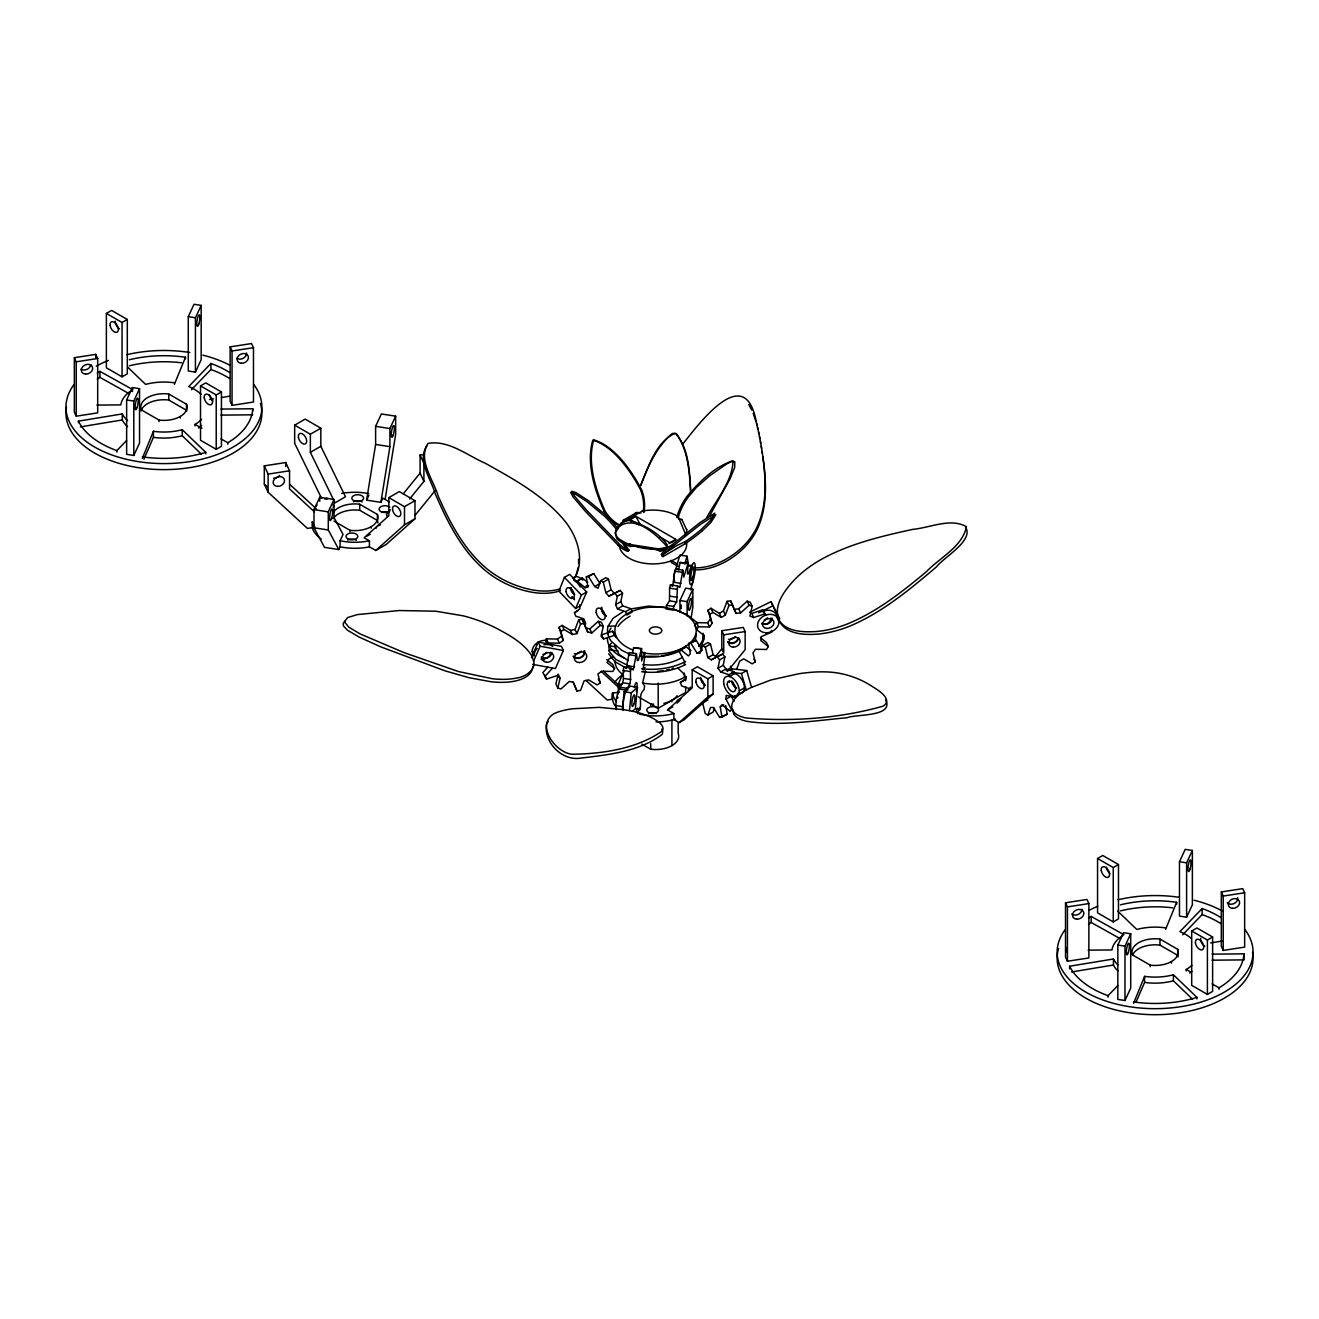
<?xml version="1.0" encoding="UTF-8"?>
<svg xmlns="http://www.w3.org/2000/svg" width="1319" height="1319" viewBox="0 0 1319 1319"><rect width="100%" height="100%" fill="white"/><g stroke="black" fill="none" stroke-linecap="round" stroke-linejoin="round"><path stroke-width="1.5" d="M690.562 493.158C689.705 473.274 688.304 450.686 676.598 434.017M690.909 493.273C689.54 473.422 689.408 448.839 675.641 433.489M684.347 665.238L684.528 661.511L679.038 651.207L685.583 646.326L690.991 650.712M707.874 699.96L702.648 702.978L705.269 713.546L707.874 715.063L710.496 707.512L713.464 707.495L719.646 717.404L721.922 717.206L720.256 706.885L722.087 704.742L730.182 711.32L731.484 709.474L725.994 699.152L726.192 695.426L734.04 696.943L739.267 693.398L737.964 694.157M632.461 653.317L633.598 647.695L641.562 648.536L641.628 660.967L644.595 652.658L641.018 652.114M678.609 569.94L680.109 562.455L688.089 563.279L687.479 573.946L688.502 573.864L691.469 565.554L687.891 565.01M626.162 668.552L629.295 652.526L636.434 653.647L637.39 660.638L638.478 660.028L641.562 648.536M629.724 669.096L633.301 669.656L636.434 653.647M670.415 584.861L677.554 585.966L676.663 601.959L673.712 606.443L673.234 610.087L666.079 608.982L666.557 605.339L669.524 600.854L669.59 588.159L670.415 584.861L672.674 586.328L674.718 571.143L675.674 569.066L682.83 570.171L683.786 577.178L688.089 563.279M677.554 585.966L679.829 587.433L682.83 570.171M622.354 709.556L599.271 707.347L572.38 708.798A78.843 19.175 5.7 0 0 558.432 711.881A77.969 18.961 5.7 0 0 553.419 714.008C535.745 725.73 555.711 752.968 572.281 754.254C602.816 753.858 637.324 748.664 662.418 730.874A77.936 18.944 5.7 0 0 662.682 726.901A78.876 19.175 5.7 0 0 659.846 722.927C649.261 714.502 635.412 711.32 622.354 709.556L624.134 691.7L630.35 686.144L637.506 687.248L635.362 708.666L632.312 711.403M629.493 710.661L631.273 692.805L637.506 687.248M532.794 666.491C532.332 675.328 522.736 679.466 515.234 681.033A78.876 36.091 23.8 0 1 504.353 682.302A77.936 35.662 23.8 0 1 490.981 681.742L469.02 677.702L445.047 670.86L380.911 646.92L358.9 636.978L347.425 630.169L343.402 625.882L343.22 623.491L344.902 621.447M619.683 687.215L619.435 689.112L626.591 690.216L626.838 688.32C632.955 682.879 629.13 674.883 631.043 668.205L623.887 667.101C621.991 673.778 625.816 681.775 619.683 687.215L626.838 688.32M691.947 600.359L692.426 596.716M685.138 543.774L663.094 556.552L661.858 555.151A35.564 3.446 -33.9 0 1 664.1 551.128L699.762 522.769L714.783 513.157L710.512 520.411L700.719 529.991A35.564 3.446 -33.9 0 1 685.501 541.515L685.138 543.824A35.316 3.413 -33.9 0 0 701.593 531.442M686.276 534.228L686.325 533.898A27.039 14.146 -63 0 0 686.688 529.941A33.733 19.472 0 0 0 686.688 529.232M389.385 502.209A43.296 24.995 0 0 0 382.823 498.203L380.894 502.341L366.6 500.132L375.618 444.454L375.618 426.334L381.372 413.952L395.651 416.161L395.651 434.281L385.132 499.258M380.894 502.341L389.913 446.663L389.913 428.543L395.651 416.161M691.189 617.523L692.838 607.367L692.838 589.263L685.699 588.142L679.944 600.524L679.944 612.61M615 635.214L615.33 633.681M658.577 656.252L644.727 656.285L643.128 669.392L645.04 667.282M619.897 525.687A33.733 19.472 0 0 1 621.018 523.313L642.155 511.112A33.733 19.472 0 0 1 678.296 516.702L685.748 534.805M585.009 626.509L585.669 623.145L583.839 618.891L575.743 616.121L574.441 612.758L579.915 608.768L579.733 604.844M625.569 611.67L626.871 615.05L632.114 612.016L630.795 608.653L625.569 611.67L617.473 608.916L615.643 604.646L617.308 596.254L622.535 593.237L620.276 590.417L608.85 596.204L605.883 592.759L603.278 582.19L600.656 580.673L598.035 588.225L594.721 586.526L588.538 576.617L586.279 576.832L587.928 587.136L585.158 587.631L577.046 581.052L576.37 582.009L582.289 578.019L587.68 582.421M630.795 608.653L622.7 605.883L620.87 601.629L622.535 593.237M728.879 674.734L729.555 676.499L734.782 673.481L734.106 671.717L728.879 674.734L720.768 671.981L717.998 668.271L719.646 659.863L724.889 656.846L722.614 654.026L711.205 659.813L707.874 657.686L705.269 647.118L702.648 645.601L700.043 653.152L697.075 653.169L690.876 643.26L688.617 643.458L690.282 653.779L688.452 655.939L680.357 649.344M734.106 671.717L725.994 668.947L723.224 665.254L724.889 656.846M578.167 567.467L576.222 574.903M557.805 687.99L560.08 678.279L558.168 674.157L555.893 683.869L557.805 687.99L560.905 689.013L569.363 681.379L573.402 682.484L576.98 690.991L580.558 690.431L584.119 680.818L588.653 679.895L597.111 684.924L600.211 682.945L597.936 673.943L601.728 671.239L612.807 671.453L614.588 668.552L612.676 664.43L606.674 659.648M561.251 636.368L557.459 639.056L546.396 638.858L545.456 640.358L547.369 644.48L548.308 642.98L559.371 643.177L563.164 640.49L558.992 627.366L562.092 625.371L564.004 629.493L572.446 634.521L576.98 633.598L575.068 629.476L578.645 619.864L582.207 619.32L585.784 627.828L589.84 628.916L598.282 621.282L601.382 622.304L603.294 626.443L601.035 636.137L603.525 638.957L614.588 635.346L616.369 637.671L612.676 631.207L601.612 634.835L603.525 638.957M702.664 636.78L703.934 639.534L704.198 635.659L696.696 629.674L698.476 626.789L709.556 626.987L712.029 623.392L707.858 610.268L710.957 608.273L719.399 613.302L723.455 610.944L727.033 601.332L730.594 600.788L734.172 609.296L738.706 608.801L747.148 601.167L750.247 602.189L752.16 606.311L749.901 616.022L753.693 617.539L764.756 613.912L765.696 615.132L762.844 609.79L751.781 613.417L753.693 617.539M666.787 546.412A35.316 9.282 12.2 0 1 660.291 551.144A28.358 7.452 12.2 0 0 653.647 549.017A33.733 19.472 0 0 1 635.511 546.214A28.391 7.469 12.2 0 0 630.185 546.495A35.316 9.282 12.2 0 1 616.896 538.696L615.066 532.975L620.589 524.731M636.335 709.094L639.913 709.638C641.809 702.945 638 694.965 644.117 689.524L644.595 685.88L642.584 683.061L645.436 671.091M620.705 524.335L621.018 523.313M684.759 563.922L687.018 556.206L679.879 555.101L673.646 576.354L674.57 581.597M640.506 485.408C648.42 467.19 655.906 441.799 674.982 433.308M640.853 485.524C647.629 466.877 656.499 447.125 671.717 433.951M629.757 653.927A48.078 27.765 0 0 1 621.364 650.02L611.274 641.281A48.078 27.765 0 0 1 608.092 626.162L613.17 618.215L623.293 611.571M546.478 724.312C543.807 741.954 561.086 760.255 579.222 758.326C607.251 754.88 639.204 751.879 662.056 734.452A77.936 18.944 5.7 0 0 662.336 730.462A78.876 19.175 5.7 0 0 661.693 729.143M690.48 589.923L693.349 580.706L690.678 579.783M714.42 708.27L713.117 712.046L707.874 715.063M628.256 660.621L619.238 654.669L615.676 647.761M615.676 626.014L608.092 626.162M576.98 633.598L580.558 623.986L578.645 619.864M710.957 608.273L712.87 612.395L721.312 617.424L725.368 615.066L728.945 605.454L727.033 601.332M736.793 668.865L739.662 661.182L743.718 658.824L752.16 663.853L755.259 661.858L752.984 652.856L755.474 649.261L766.553 649.476L768.334 646.574L766.421 642.452L760.42 637.671M636.434 711.023L637.638 708.188L639.913 709.638M142.337 458.352L153.416 431.297A43.296 24.995 0 0 0 182.22 429.697L205.748 452.335L205.748 453.851M174.405 384.307L185.468 357.235A88.917 51.342 0 0 0 129.328 359.741M143.919 459.226L153.416 437.331L153.416 431.297M560.46 590.648A38.779 29.1 23.4 0 1 558.943 591.176L575.612 608.504L580.838 605.47L586.675 592.017L569.676 574.359L564.433 577.376L558.943 591.176C543.181 595.891 526.232 592.132 511.327 586.164A78.876 59.19 23.4 0 1 497.609 579.239A77.936 58.498 23.4 0 1 484.502 569.841C461.205 549.743 447.289 521.516 435.221 493.768C431.099 479.16 416.689 459.968 427.059 445.657M575.612 608.504L581.432 595.034L586.675 592.017M1133.532 1003.429L1144.595 976.357A43.296 24.995 0 0 0 1173.399 974.774L1196.943 997.411L1196.943 998.928M1165.584 929.384L1176.663 902.311A88.917 51.342 0 0 0 1120.507 904.818M1135.89 1002.489L1144.595 982.408L1144.595 976.357M531.59 657.159L532.695 657.357C524.533 643.111 509.167 635 495.12 627.58A78.843 36.075 23.8 0 0 474.049 618.99A77.969 35.679 23.8 0 0 463.101 615.808L435.715 611.208L399.212 610.532L357.383 614.588L347.721 617.523L344.391 621.628L348.76 627.152L360.235 633.977L404.059 652.625L458.517 671.552L492.3 678.724A77.936 35.662 23.8 0 0 505.688 679.301A78.876 36.091 23.8 0 0 516.57 678.015C526.232 677.29 539.553 666.952 531.59 657.159L538.234 642.106L561.449 646.359L563.361 650.498L555.398 668.552L532.629 664.364M533.503 661.281L540.147 646.228L538.234 642.106M126.64 399.97L132.395 387.605L139.534 388.709L139.534 443.069L133.796 455.434L126.64 454.33L126.64 399.97L133.796 401.075L139.534 388.709M188.287 316.659L194.025 304.293L201.164 305.398L201.164 359.757L195.426 372.123L188.287 371.018L188.287 316.659L195.426 317.764L201.164 305.398M313.988 509.645L319.726 497.263L334.02 499.489L334.02 517.592L343.039 534.393L340.088 540.774L340.088 546.808L338.802 549.561L324.507 547.352L313.988 527.765L313.988 509.645L328.283 511.854L334.02 499.489M366.6 500.132L368.825 495.35M618.314 693.909L618.314 683.836L624.052 671.47M687.1 615.726L687.1 601.629L692.838 589.263M637.39 713.579L640.226 707.479M1117.836 945.047L1123.574 932.681L1130.713 933.786L1130.713 988.145L1124.975 1000.511L1117.836 999.406L1117.836 945.047L1124.975 946.152L1130.713 933.786M1179.466 861.736L1185.204 849.37L1192.36 850.475L1192.36 904.834L1186.605 917.2L1179.466 916.095L1179.466 861.736L1186.605 862.84L1192.36 850.475M700.438 648.552L703.423 640.638L703.142 633.252M710.117 619.27L707.627 622.865L696.564 622.65L694.783 625.552L696.696 629.674M573.716 579.107C579.997 570.27 580.607 558.646 578.332 548.341A78.843 59.174 23.4 0 0 571.209 530.353A77.969 58.514 23.4 0 0 565.257 521.533C544.055 495.631 513.981 479.325 485.227 463.216C467.206 455.451 448.559 439.771 428.032 443.415C417.332 459.507 433.638 480.231 438.304 496.373C449.878 522.423 463.53 548.704 485.458 567.599A77.936 58.498 23.4 0 0 498.582 576.997A78.876 59.19 23.4 0 0 512.3 583.921C527.204 589.89 544.153 593.649 559.916 588.933M709.507 516.042L730.215 478.467L734.683 467.404L734.782 461.699L731.93 461.485L727.132 463.645L709.787 475.714L696.284 487.568L687.743 497.725A35.316 18.466 -63 0 0 678.131 517.823M643.573 512.464L644.068 511.739A35.564 28.82 71.7 0 0 641.809 490.19C632.098 471.213 614.588 445.904 593.748 439.87C586.988 462.524 595.578 489.992 605.207 511.327A35.564 28.82 71.7 0 0 620.425 525.391M660.308 551.078L661.528 549.363A35.564 9.348 12.2 0 0 667.167 544.813C659.187 533.024 644.661 525.358 631.29 520.741C623.326 519.158 611.241 529.183 617.16 537.08A35.564 9.348 12.2 0 0 629.229 544.368L630.169 546.478M706.588 517.724C716.201 500.082 732.803 480.644 732.985 460.727C714.453 466.712 698.79 482.16 686.457 497.065A35.564 18.598 -63 0 0 676.927 516.834L677.29 517.675M684.281 648.173L685.583 646.326M547.204 722.845L548.193 721.427M682.533 444.371C700.669 421.552 746.587 359.922 756.826 424.932M628.372 550.814L628.982 550.072A31.145 5.952 50.7 0 1 625.981 545.967A23.396 4.468 50.7 0 1 622.848 541.417M628.916 550.171L628.949 550.122A35.564 6.793 50.7 0 1 619.452 544.219L586.328 509.909L574.375 495.862L571.935 491.245L576.024 492.63L588.455 500.709L606.048 515.35A35.564 6.793 50.7 0 1 618.133 528.688M390.292 509.81L386.401 514.591L387.357 516.652M403.235 493.867L420.085 473.142L420.085 455.022L423.976 454.412M409.665 498.928L423.91 481.386L423.91 463.266L420.085 455.022M414.924 515.515L435.204 490.553M688.106 690.299L690.711 687.1M715.327 656.813L721.79 648.849L721.79 630.729L743.24 627.415L745.153 631.537L745.153 649.657L727.396 671.486M547.814 667.084L542.818 672.624L546.528 679.087L557.591 675.46L560.08 678.279M544.731 676.746L552.232 668.436M611.373 643.21L608.883 645.98L609.131 649.772L618.067 650.91M116.88 452.12L116.88 450.62L126.591 440.513M229.638 372.469A88.917 51.342 0 0 0 210.925 363.467L188.732 386.566A43.296 24.995 0 0 1 201.18 394.332M191.502 389.715L210.925 369.518L210.925 363.467M1108.075 997.197L1108.075 995.68L1117.787 985.59M1220.817 917.546A88.917 51.342 0 0 0 1202.12 908.544L1179.911 931.643A43.296 24.995 0 0 1 1191.387 938.501M1182.681 934.792L1202.12 914.595L1202.12 908.544M585.784 627.828L587.697 631.949L591.753 633.054L600.211 625.404L603.294 626.443M734.172 609.296L736.084 613.417L740.618 612.923L749.077 605.289L752.16 606.311M375.75 550.485L404.504 524.814L414.974 518.779L414.974 500.659L399.278 491.591L388.825 497.642L388.825 515.762L364.159 537.756L369.419 540.79L369.419 546.841L375.75 550.485L386.203 544.45L414.974 518.779M667.529 709.886L692.195 687.891L692.195 669.772L697.421 666.738L713.117 675.806L713.117 693.926L684.347 719.597L679.12 722.614L673.877 719.597L673.877 713.546L667.529 709.886L672.756 706.869M677.109 702.978L680.01 700.389M679.12 722.614L707.874 696.943L713.117 693.926M701.659 531.392L710.809 522.588L715.838 514.69L700.702 524.171L665.007 552.562A35.316 3.413 -33.9 0 0 663.078 556.552M620.474 525.589C636.846 515.943 656.631 535.019 666.886 546.429M686.441 676.878L684.347 677.307L684.347 673.168M684.347 648.256L684.347 647.118C682.022 651.652 671.091 654.455 664.578 655.823A45.967 26.545 0 0 1 640.144 656.367M689.771 688.699L681.659 685.929L680.357 682.566L685.847 678.576L684.347 674.289L677.801 668.008M661.858 555.151L676.614 545.67L685.501 541.515M563.164 640.49L560.905 631.488L564.004 629.493M712.029 623.392L709.77 614.39L712.87 612.395M683.638 648.173L685.221 647.613M682.533 648.849L667.859 654.653M682.533 657.307C670.629 664.149 656.318 666.128 642.815 664.529M106.377 313.427L111.604 310.41L127.3 319.462L127.3 373.821L122.057 376.838L106.377 367.787L106.377 313.427L122.057 322.479L127.3 319.462M200.521 385.906L205.748 382.889L221.444 391.941L221.444 446.3L216.217 449.317L200.521 440.266L200.521 385.906L216.217 394.958L221.444 391.941M294.665 425.163L305.134 419.112L320.83 428.18L320.83 446.3L345.479 496.768L335.026 502.819L310.361 452.335L310.361 434.215L294.665 425.163L294.665 443.283L321.638 498.483M310.361 434.215L320.83 428.18M310.361 452.335L320.83 446.3M388.825 497.642L404.504 506.694L414.974 500.659M366.781 536.239L370.26 534.228M621.463 524.253A28.408 23.033 71.7 0 1 623.409 520.148L636.681 512.497A28.358 22.984 71.7 0 1 640.902 513.025M631.043 521.73A33.783 19.505 60 0 1 630.152 519.785L636.038 516.388L675.773 539.323A33.783 19.505 60 0 1 670.596 542.769M577.046 581.052L582.289 578.019M586.279 576.832L593.764 573.6L599.964 583.509L594.721 586.526M588.538 576.617L593.764 573.6M585.158 587.631L588.637 585.62M600.656 580.673L605.883 577.656L608.504 579.173L611.126 589.741L614.077 593.171M668.997 543.642A33.783 19.505 60 0 0 669.887 542.719L675.773 539.323M603.278 582.19L608.504 579.173M605.883 592.759L611.126 589.741M574.441 612.758L577.92 610.746M608.85 596.204L620.276 590.417M615.643 604.646L620.87 601.629M617.473 608.916L622.7 605.883M688.617 643.458L696.119 640.243L702.302 650.152L697.075 653.169M690.876 643.26L696.119 640.243M702.648 645.601L707.874 642.584L710.496 644.101L713.117 654.669L716.431 656.796M705.269 647.118L710.496 644.101M707.874 657.686L713.117 654.669M711.205 659.813L722.614 654.026M680.357 682.566L685.583 679.532M717.998 668.271L723.224 665.254M692.195 669.772L707.874 678.823L713.117 675.806M638.297 696.778L658.197 708.27L685.649 692.409L685.649 686.589M720.768 671.981L725.994 668.947M726.225 670.58L729.72 668.568L746.719 670.53L751.566 687.347L745.532 690.282C738.788 694.223 728.319 701.79 732.836 710.776A78.843 25.358 -16.1 0 0 739.943 716.135A77.969 25.077 -16.1 0 0 745.894 717.965C791.433 721.823 839.131 718.624 883.136 706.16C893.326 699.532 878.586 690.398 872.865 686.869C858.916 677.587 842.445 672.261 825.694 671.899A77.936 25.061 -16.1 0 0 812.57 672.195A78.876 25.374 -16.1 0 0 798.852 673.745L771.153 679.912L751.566 687.347M732.045 672.459L741.476 673.547L746.719 670.53M739.267 690.909L744.493 687.891M725.994 699.152L731.237 696.135L733.974 701.296M735.342 695.674L734.04 696.943M720.256 706.885L723.752 704.874M719.646 717.404L727.148 714.189L725.763 705.583M721.922 717.206L727.148 714.189M1097.556 858.504L1102.783 855.487L1118.479 864.539L1118.479 918.898L1113.252 921.915L1097.556 912.863L1097.556 858.504L1113.252 867.556L1118.479 864.539M1191.7 930.983L1196.943 927.966L1212.623 937.018L1212.623 991.377L1207.396 994.394L1191.7 985.342L1191.7 930.983L1207.396 940.035L1212.623 937.018M324.87 499.209L326.931 498.153L326.931 499.274M685.616 661.511C672.179 668.42 656.532 670.431 641.628 668.733M685.616 664.529C672.179 671.437 656.532 673.465 641.628 671.75M749.588 612.23L771.005 601.678L779.562 618.792L778.457 619.336C784.574 634.241 803.584 635.115 817.351 634.142A78.843 48.457 -27 0 0 838.422 630.103A77.969 47.913 -27 0 0 849.387 626.294C882.098 612.643 909.632 589.593 936.441 566.906C943.283 557.64 974.296 540.444 965.541 527.221M758.639 612.84L772.934 605.8L771.005 601.678M777.649 614.67C775.457 602.47 785.959 588.769 794.582 579.651A78.876 48.473 -27 0 1 805.464 569.89A77.936 47.896 -27 0 1 818.852 560.773C847.721 544.137 880.548 536.404 912.797 529.364C929.862 527.864 950.653 517.543 966.415 526.71C962.524 546.742 939.557 557.772 926.235 571.852C902.163 591.819 877.184 611.637 848.051 623.689A77.969 47.913 -27 0 1 837.103 627.514A78.843 48.457 -27 0 1 816.032 631.554C803.04 632.279 785.86 632.032 778.457 619.336M612.708 657.274L609.131 658.824L607.086 662.567L614.588 668.552M673.415 668.106L672.063 668.568M629.855 609.098L648.519 606.097L667.266 607.564M669.277 669.392L666.425 670.085M666.919 654.883L661.544 655.873M672.492 433.39L675.987 433.588M562.092 625.371L570.533 630.4L575.068 629.476M663.506 670.662L657.571 671.437M78.415 422.674L78.415 421.157L122.288 413.919A43.296 24.995 0 0 0 127.613 420.662M209.523 399.509L213.513 398.849M221.477 397.53L229.457 396.211M80.41 426.878L122.288 419.953A43.296 24.995 0 0 0 127.613 426.697M1069.61 968.871L1069.61 966.233L1113.467 958.995A43.296 24.995 0 0 0 1117.82 964.832M1210.677 942.937L1222.631 940.958M1071.589 971.955L1113.467 965.03A43.296 24.995 0 0 0 1117.82 970.866M74.342 357.696L95.776 354.382L97.688 358.504L97.688 412.863L76.255 416.177L74.342 412.056L74.342 357.696L76.255 361.818L76.255 416.177M76.255 361.818L97.688 358.504M230.133 346.864L251.566 343.55L253.479 347.672L253.479 402.031L232.045 405.345L230.133 401.223L230.133 346.864L232.045 350.986L232.045 405.345M232.045 350.986L253.479 347.672M314.746 526.71A43.296 24.995 0 0 1 313.197 524.138L312.207 521.648L312.207 527.682L307.426 528.424L268.12 492.234L264.295 483.974L264.295 465.854L285.728 462.54L289.553 470.801L289.553 488.904L314.45 511.838M264.295 465.854L268.12 474.115L289.553 470.801M580.558 623.986L584.119 623.442L587.697 631.949M728.945 605.454L732.507 604.91L736.084 613.417M721.79 630.729L723.719 634.851L745.153 631.537M586.065 680.505L607.218 700.01L612.461 699.185L612.461 693.151L619.518 692.063M1065.521 902.773L1086.955 899.459L1088.867 903.581L1088.867 957.94L1067.434 961.254L1065.521 957.132L1065.521 902.773L1067.434 906.895L1067.434 961.254M1067.434 906.895L1088.867 903.581M1221.312 891.941L1242.745 888.627L1244.658 892.749L1244.658 947.108L1223.224 950.422L1221.312 946.3L1221.312 891.941L1223.224 896.063L1223.224 950.422M1223.224 896.063L1244.658 892.749M629.229 544.368L661.528 549.363M676.944 516.834L678.296 516.702M96.914 405.098L120.787 404.867A43.296 24.995 0 0 1 132.79 389.666L99.98 371.364A88.917 51.342 0 0 0 97.26 373.063M220.949 409.071L252.77 408.775L252.77 411.033M220.949 415.122L252.77 414.809M1088.093 950.175L1111.966 949.944A43.296 24.995 0 0 1 1122.733 935.517M1212.145 954.148L1243.965 953.851L1243.965 959.507M1212.145 960.199L1243.965 959.886M693.036 567.862C709.853 568.456 726.093 561.004 738.772 550.336A78.843 65.356 -9.9 0 0 752.737 534.624A77.969 64.631 -9.9 0 0 757.733 525.49C767.147 503.907 765.894 479.605 762.844 456.803M694.932 569.89C711.238 570.072 726.835 562.685 739.135 552.364A78.843 65.356 -9.9 0 0 753.083 536.652A77.969 64.631 -9.9 0 0 758.095 527.518C768.433 503.594 766.009 476.637 762.085 451.543M645.683 671.47L642.815 671.173M643.771 656.186L644.727 656.285M608.999 645.865L616.154 646.788M541.136 659.401L544.698 659.846M375.618 426.334L389.913 428.543M375.618 444.454L389.913 446.663M635.511 546.214L653.63 549.017M680.109 562.455L687.265 563.559M687.694 565.752L691.717 566.379L691.469 565.554M693.036 567.186L695.261 567.516M674.718 571.143L681.874 572.248M689.788 580.162L693.349 580.706M673.762 582.256L680.917 583.361M313.988 527.765L328.283 529.974L338.802 549.561M669.59 588.159L676.729 589.263M670.2 596.204L677.339 597.326M679.944 600.524L687.1 601.629M669.524 600.854L676.663 601.959M666.557 605.339L673.712 606.443M633.598 647.695L640.737 648.8M628.322 654.603L635.478 655.708M627.366 665.716L634.521 666.82M623.063 670.398L630.202 671.503M623.673 678.444L630.812 679.549M622.65 682.731L629.806 683.836M618.314 683.836L621.892 684.396M624.134 691.7L631.273 692.805M615.891 705.566L623.03 706.671M540.147 646.228L563.361 650.498M368.776 493.603L365.314 493.009A43.296 24.995 0 0 0 341.72 493.438M340.088 540.774L344.325 541.515A43.296 24.995 0 0 0 369.419 540.79M340.088 546.808L344.325 547.55A43.296 24.995 0 0 0 369.419 546.841M672.888 608.883L686.985 614.588L697.702 623.079M642.155 511.112L644.068 511.739M628.866 665.947L615.924 659.484L608.669 650.778M625.997 667.958L614.951 661.742L608.669 653.795M677.801 564.252L670.827 560.377M678.164 566.296L671.19 562.422M1088.455 918.139A88.917 51.342 0 0 1 1091.176 916.425L1123.969 934.742M1191.848 965.327A43.296 24.995 0 0 1 1186.21 969.498L1191.387 972.383M1212.112 983.941L1219.02 987.799L1219.02 989.316M1091.176 916.425L1091.176 922.476L1120.523 938.864M201.609 419.327A43.296 24.995 0 0 1 195.031 424.421L201.939 428.263M220.933 438.864L227.824 442.722L227.824 444.239M99.98 371.364L99.98 377.399L129.328 393.787M630.152 519.785L638.792 524.764M659.516 536.734L669.887 542.719M1177.686 949.317A23.115 13.338 0 0 1 1150.234 965.162L1132.493 954.923A23.115 13.338 0 0 1 1159.962 939.062L1177.686 949.317L1177.686 955.352A23.115 13.338 0 0 1 1178.114 956.951M1132.543 955.203A23.115 13.338 0 0 1 1159.962 945.113L1177.686 955.352M186.507 404.241A23.115 13.338 0 0 1 159.038 420.085L141.314 409.846A23.115 13.338 0 0 1 168.766 394.002L186.507 404.241L186.507 410.275A23.115 13.338 0 0 1 186.754 411.066M333.262 512.448A23.115 13.338 0 0 1 359.691 504.221L377.415 514.459L377.415 520.494A23.115 13.338 0 0 1 377.926 522.918M141.084 410.967A23.115 13.338 0 0 1 168.766 400.036L186.507 410.275M333.113 518.73A23.115 13.338 0 0 1 359.691 510.255L377.415 520.494M334.004 521.087L349.964 530.304A23.115 13.338 0 0 0 377.415 514.459M641.842 744.13L650.712 749.241A23.115 13.338 0 0 0 678.18 733.397L678.18 723.092M631.043 668.205L633.301 669.656M768.334 646.574L760.832 640.589L761.096 636.731L771.813 632.048L771.335 630.498M618.182 545.324L585.042 510.981L573.089 496.917L570.649 492.3L574.738 493.685L587.153 501.764L604.761 516.405A35.316 6.743 50.7 0 1 616.896 529.793M603.558 671.206L619.666 686.045M601.068 671.289L618.644 687.463M290.131 484.716L316.478 508.986M264.295 483.974L267.312 486.76M1117.655 911.066L1136.78 929.466A43.296 24.995 0 0 1 1165.584 927.867M1173.399 974.774L1173.399 980.808L1192.524 999.208M574.507 599.799L571.885 596.765A11.096 6.414 60 0 0 574.342 598.711M127.943 367.407L145.601 384.39A43.296 24.995 0 0 1 174.405 382.79M182.22 429.697L182.22 435.732L201.345 454.132M564.433 577.376L581.432 595.034M717.388 657.06L719.646 659.863M615.033 593.435L617.308 596.254M885.61 699.515C894.579 717.272 855.833 713.925 847.111 717.717C813.889 720.784 780.139 726.357 746.867 721.328A77.969 25.077 -16.1 0 1 740.915 719.514A78.843 25.358 -16.1 0 1 733.793 714.14L732.606 709.028M748.78 404.554L751.83 410.143M604.267 511.64C594.638 490.305 586.048 462.837 592.808 440.183C613.681 446.218 631.092 471.526 640.919 490.487M772.934 605.8L779.562 618.792M777.155 618.017L777.039 617.754A11.096 8.755 -24.9 0 0 762.118 611.736M777.518 618.792L778.952 621.876M762.844 609.79L764.756 613.912M747.148 601.167L749.077 605.289M738.706 608.801L740.618 612.923M730.594 600.788L732.507 604.91M753.973 659.121L755.259 661.858M678.642 518.944A28.375 14.839 -63 0 1 681.841 519.455L686.688 529.941M723.455 610.944L725.368 615.066M719.399 613.302L721.312 617.424M707.858 610.268L709.77 614.39M721.79 648.849L723.719 652.971L723.719 634.851M707.627 622.865L709.556 626.987M696.564 622.65L698.476 626.789M612.676 631.207L614.588 635.346M598.282 621.282L600.211 625.404M589.84 628.916L591.753 633.054M582.207 619.32L584.119 623.442M598.282 678.823L600.211 682.945M570.533 630.4L572.446 634.521M558.992 627.366L560.905 631.488M557.459 639.056L559.371 643.177M576.98 690.991L572.924 681.758M546.396 638.858L548.308 642.98M544.615 674.965L546.528 679.087M532.2 651.207L534.113 655.345M420.085 473.142L423.91 481.386M730.363 666.243L731.798 669.64M753.198 413.408L755.688 420.843M312.207 527.682L313.197 530.172A43.296 24.995 0 0 0 321.259 539.092M644.595 652.658L645.073 654.24M741.476 673.547L746.34 690.365M615.33 648.321L614.901 645.749M756.463 422.904L757.897 429.269M757.535 427.224L758.903 433.803M758.54 431.775L759.843 438.535M759.497 436.49L760.75 443.415M687.018 556.206L688.205 562.999M760.404 441.37L761.624 448.444M761.261 446.399L762.431 453.588M578.546 559.289L578.546 563.46M1207.396 940.035L1207.396 994.394M1186.605 862.84L1186.605 917.2M1186.21 969.498L1186.21 970.998M1176.663 902.311L1176.663 904.207M1171.437 961.551L1171.437 963.068M1159.962 939.062L1159.962 945.113M1150.234 965.162L1150.234 966.679M1124.975 946.152L1124.975 1000.511M1113.467 958.995L1113.467 965.03M1113.252 867.556L1113.252 921.915M1066.23 951.906L1066.23 950.389A88.917 51.342 0 0 1 1066.444 948.081M707.874 678.823L707.874 696.943M685.649 676.878L685.649 680.769M671.915 700.34L671.915 701.856M671.915 720.158L671.915 745.631M658.197 683.028L658.197 708.27M650.712 705.467L650.712 703.95A23.115 13.338 0 0 0 653.68 704.198M650.712 743.586L650.712 749.241M404.504 506.694L404.504 524.814M371.167 526.693L371.167 528.21M359.691 504.221L359.691 510.255M349.964 530.304L349.964 531.821M328.283 511.854L328.283 529.974M319.726 497.263L319.726 501.302M285.728 462.54L285.728 466.563M268.12 474.115L268.12 492.234M216.217 394.958L216.217 449.317M195.426 317.764L195.426 372.123M195.031 424.421L195.031 425.922M185.468 357.235L185.468 358.752M180.258 416.474L180.258 417.991M168.766 394.002L168.766 400.036M159.038 420.085L159.038 421.602M133.796 401.075L133.796 455.434M132.395 387.605L132.395 391.628M122.288 413.919L122.288 419.953M122.057 322.479L122.057 376.838M95.776 354.382L95.776 358.405M279.595 475.434A5.919 4.666 -24.9 0 1 273.676 478.17M376.179 528.177A5.919 3.413 0 0 1 380.466 524.995M381.554 512.399A5.919 3.413 0 0 1 388.61 512.481M389.682 511.228A5.919 3.413 0 0 1 380.927 511.624A5.919 3.413 0 0 1 381.092 506.562A5.919 3.413 0 0 1 389.814 507.156M353.476 501.781A5.919 3.413 0 0 1 362.263 501.962M333.048 504.979A5.919 3.413 0 0 1 333.146 507.353M347.672 540.065A5.919 3.413 0 0 1 356.46 540.246M314.367 508.376A43.296 24.995 0 0 1 317.088 505.012M675.592 719.102A43.296 24.995 0 0 1 656.005 721.938M616.55 707.759A43.296 24.995 0 0 1 612.923 692.689M581.316 651.124A5.919 4.666 -24.9 0 1 574.326 653.713M584.07 650.712A5.919 4.666 -24.9 0 1 580.97 657.142A5.919 4.666 -24.9 0 1 573.683 656.252M606.064 615.808A5.919 3.413 60 0 1 601.81 607.399M738.178 637.885A5.919 4.666 -24.9 0 1 733.941 642.584A5.919 4.666 -24.9 0 1 727.923 641.71M705.088 685.056A5.919 3.413 60 0 1 701.131 678.609M677.142 695.707A23.115 13.338 0 0 1 663.902 703.357M673.877 713.546A43.296 24.995 0 0 1 639.27 714.057M616.55 701.724A43.296 24.995 0 0 1 612.461 693.151M614.786 682.533A43.296 24.995 0 0 1 623.227 674.306M677.01 702.516A5.919 3.413 0 0 1 681.214 698.641M648.42 713.711A5.919 3.413 0 0 1 656.334 713.398M90.747 364.654A5.919 4.666 -24.9 0 1 87.005 369.336A5.919 4.666 -24.9 0 1 81.02 369.139M119.452 328.827A5.919 3.413 60 0 1 115.281 321.16M246.538 352.948A5.919 4.666 -24.9 0 1 243.273 358.257A5.919 4.666 -24.9 0 1 236.81 358.306M212.837 400.778A5.919 3.413 60 0 1 209.49 394.975M253.809 384.571A97.952 56.552 0 0 1 163.902 463.596A97.952 56.552 0 0 1 74.012 384.571M96.221 366.154A97.952 56.552 0 0 1 108.405 360.433M126.805 354.696A97.952 56.552 0 0 1 189.804 352.503M202.813 355.141A97.952 56.552 0 0 1 229.984 365.297M260.42 403.4A97.952 56.552 0 0 1 167.266 469.597A97.952 56.552 0 0 1 66.478 407.241M252.77 408.775A88.917 51.342 0 0 1 227.824 442.722M205.748 452.335A88.917 51.342 0 0 1 142.337 456.852M116.88 450.62A88.917 51.342 0 0 1 78.415 421.157M201.609 425.361A43.296 24.995 0 0 1 198.575 428.048M182.22 435.732A43.296 24.995 0 0 1 153.416 437.331M97.26 379.097A88.917 51.342 0 0 1 99.98 377.399M129.328 365.792A88.917 51.342 0 0 1 181.56 362.774M210.925 369.518A88.917 51.342 0 0 1 229.638 378.504M1081.959 909.286A5.919 4.666 -24.9 0 1 1078.151 914.43A5.919 4.666 -24.9 0 1 1071.803 913.902M1109.873 873.376A5.919 3.413 60 0 1 1106.46 867.094M1237.651 897.596A5.919 4.666 -24.9 0 1 1234.155 903.499A5.919 4.666 -24.9 0 1 1227.247 902.724M1204.775 946.382A5.919 3.413 60 0 1 1200.669 938.287M1244.988 929.648A97.952 56.552 0 0 1 1155.098 1008.672A97.952 56.552 0 0 1 1065.191 929.648M1089.016 910.374A97.952 56.552 0 0 1 1097.721 906.268M1118.001 899.772A97.952 56.552 0 0 1 1179.054 897.283M1193.992 900.217A97.952 56.552 0 0 1 1222.779 911.231M1252.522 952.318A97.952 56.552 0 0 1 1151.734 1014.674A97.952 56.552 0 0 1 1058.58 948.476M1243.965 953.851A88.917 51.342 0 0 1 1219.02 987.799M1196.943 997.411A88.917 51.342 0 0 1 1133.532 1001.929M1108.075 995.68A88.917 51.342 0 0 1 1069.61 966.233M1191.848 971.361A43.296 24.995 0 0 1 1189.754 973.125M1173.399 980.808A43.296 24.995 0 0 1 1144.595 982.408M1088.455 924.174A88.917 51.342 0 0 1 1091.176 922.476M1120.507 910.868A88.917 51.342 0 0 1 1172.756 907.835M1202.12 914.595A88.917 51.342 0 0 1 1220.817 923.58M703.769 634.785A48.259 26.693 -3.7 0 1 698.608 646.409M624.53 658.132A48.259 26.693 -3.7 0 1 607.399 638.759M608.125 633.796A48.259 26.693 -3.7 0 1 611.093 628.042M685.616 676.548A40.691 23.495 0 0 1 643.243 683.094M622.057 674.009A40.691 23.495 0 0 1 614.901 660.704M632.526 649.855A40.691 23.495 0 0 1 634.554 610.4A40.691 23.495 0 0 1 695.987 627.762A40.691 23.495 0 0 1 643.243 652.889M696.366 633.862A40.889 25.292 -3.6 0 1 694.421 641.248M617.968 626.541A40.889 25.292 -3.6 0 1 630.169 616.154M686.045 533.371A33.733 19.472 0 0 1 684.742 536.075M673.201 545.126A33.733 19.472 0 0 1 659.566 548.655M630.696 544.186A33.733 19.472 0 0 1 630.037 543.84M623.425 520.148A33.733 19.472 0 0 1 623.887 519.686M635.379 512.926A33.733 19.472 0 0 1 636.681 512.497M681.824 519.488A33.733 19.472 0 0 1 682.385 520.032M640.836 490.52A35.316 28.622 71.7 0 1 643.26 511.228M619.782 525.852A35.316 28.622 71.7 0 1 604.333 511.607M618.149 545.258A35.316 6.743 50.7 0 0 628.108 551.144A30.271 5.787 50.7 0 1 625.981 548.226A23.396 4.468 50.7 0 1 621.496 541.334M640.045 524.006A33.783 19.505 60 0 1 636.038 516.388M686.226 541.219A33.733 19.472 0 0 1 656.846 563.79A33.733 19.472 0 0 1 619.303 545.703M551.804 652.443A5.919 4.666 -24.9 0 1 547.797 657.653A5.919 4.666 -24.9 0 1 541.4 656.796M574.606 594.358A5.919 3.413 60 0 1 571.242 587.664M677.076 569.231A5.919 1.253 -81.2 0 1 677.339 568.357M779.776 621.941A38.779 23.841 -27 0 1 779.348 620.886M767.477 617.787A5.919 4.666 -24.9 0 1 764.278 619.864M770.758 618.05A5.919 4.666 -24.9 0 1 767.955 623.145A5.919 4.666 -24.9 0 1 761.788 623.887M736.546 687.858A5.919 3.413 60 0 1 731.633 681.214M623.409 710.347A11.096 2.341 -81.2 0 1 624.217 696.795A11.096 2.341 -81.2 0 1 628.025 689.821M616.385 709.589A11.096 2.341 -81.2 0 1 616.797 697.026A11.096 2.341 -81.2 0 1 620.524 688.436M634.324 687.562A6.48 1.368 -81.2 0 1 636.797 682.83A6.48 1.368 -81.2 0 1 636.352 691.502M617.671 698.295A5.919 1.253 -81.2 0 1 617.919 697.141M534.146 655.955A11.096 8.755 -24.9 0 1 537.245 648.453M543.873 644.81A11.096 8.755 -24.9 0 1 552.76 646.359M533.601 655.494A11.096 8.755 -24.9 0 1 534.92 644.76A11.096 8.755 -24.9 0 1 547.121 640.572M584.696 650.861A6.48 5.111 -24.9 0 1 580.772 657.719A6.48 5.111 -24.9 0 1 573.023 656.268M550.518 652.361A5.919 4.666 -24.9 0 1 547.517 657.521A5.919 4.666 -24.9 0 1 541.219 657.983M546.956 652.344A5.919 4.666 -24.9 0 1 542.917 654.389M573.798 580.311A11.096 6.414 60 0 1 580.311 587.004M572.759 578.53A11.096 6.414 60 0 1 582.817 580.179M586.361 585.702A11.096 6.414 60 0 1 586.971 587.4M606.081 616.27A6.48 3.743 60 0 1 601.365 607.432M574.507 594.572A5.919 3.413 60 0 1 570.336 587.763M685.122 563.823A11.096 2.341 -81.2 0 1 687.661 562.471M681.247 608.587A6.48 1.368 -81.2 0 1 681.247 604.976M735.557 636.467A6.48 5.111 -24.9 0 1 728.467 639.303M738.706 637.918A6.48 5.111 -24.9 0 1 733.991 643.029A6.48 5.111 -24.9 0 1 727.428 641.974M772.011 618.1A5.919 4.666 -24.9 0 1 768.482 623.557A5.919 4.666 -24.9 0 1 761.887 623.145M733.562 673.251A11.096 6.414 60 0 1 744.13 684.94A11.096 6.414 60 0 1 738.277 693.151M729.358 682.484A11.096 6.414 60 0 1 729.11 681.494M705.088 685.501A6.48 3.743 60 0 1 700.702 677.471M736.645 688.188A5.919 3.413 60 0 1 732.49 681.379M331.761 517.856A5.919 1.253 -81.2 0 0 332.058 508.887A5.919 1.253 -81.2 0 0 329.618 517.444A5.919 1.253 -81.2 0 0 331.761 517.856M277.699 486.414A5.919 4.666 -24.9 0 0 284.261 479.143A5.919 4.666 -24.9 0 0 274.566 478.962A5.919 4.666 -24.9 0 0 277.699 486.414M298.424 437.347A5.919 3.413 60 0 0 305.299 443.959A5.919 3.413 60 0 0 303.848 434.924A5.919 3.413 60 0 0 298.424 437.347M393.276 434.957A5.919 1.253 -81.2 0 0 393.804 425.608A5.919 1.253 -81.2 0 0 391.281 433.687A5.919 1.253 -81.2 0 0 393.276 434.957M392.584 509.909A5.919 3.413 60 0 0 399.492 516.421A5.919 3.413 60 0 0 397.926 507.337A5.919 3.413 60 0 0 392.584 509.909M354.333 500.923A5.919 3.413 0 0 0 363.615 498.417A5.919 3.413 0 0 0 355.223 495.021A5.919 3.413 0 0 0 354.333 500.923M348.529 539.207A5.919 3.413 0 0 0 357.812 536.701A5.919 3.413 0 0 0 349.42 533.305A5.919 3.413 0 0 0 348.529 539.207M690.447 608.043A5.919 1.253 -81.2 0 0 690.991 598.694A5.919 1.253 -81.2 0 0 688.469 606.773A5.919 1.253 -81.2 0 0 690.447 608.043M733.348 647.167A5.919 4.666 -24.9 0 0 739.827 639.83A5.919 4.666 -24.9 0 0 730.099 639.764A5.919 4.666 -24.9 0 0 733.348 647.167M695.954 682.038A5.919 3.413 60 0 0 702.862 688.551A5.919 3.413 60 0 0 701.296 679.466A5.919 3.413 60 0 0 695.954 682.038M649.278 712.854A5.919 3.413 0 0 0 658.577 710.347A5.919 3.413 0 0 0 650.168 706.951A5.919 3.413 0 0 0 649.278 712.854M137.209 407.291A5.919 1.253 -81.2 0 0 137.621 398.124A5.919 1.253 -81.2 0 0 135.148 406.45A5.919 1.253 -81.2 0 0 137.209 407.291M85.587 374.134A5.919 4.666 -24.9 0 0 92.462 367.045A5.919 4.666 -24.9 0 0 82.866 366.501A5.919 4.666 -24.9 0 0 85.587 374.134M110.087 325.397A5.919 3.413 60 0 0 116.863 332.289A5.919 3.413 60 0 0 115.709 323.369A5.919 3.413 60 0 0 110.087 325.397M198.839 323.979A5.919 1.253 -81.2 0 0 199.268 314.812A5.919 1.253 -81.2 0 0 196.795 323.139A5.919 1.253 -81.2 0 0 198.839 323.979M241.377 363.286A5.919 4.666 -24.9 0 0 248.252 356.212A5.919 4.666 -24.9 0 0 238.657 355.668A5.919 4.666 -24.9 0 0 241.377 363.286M204.231 397.86A5.919 3.413 60 0 0 211.007 404.768A5.919 3.413 60 0 0 209.869 395.848A5.919 3.413 60 0 0 204.231 397.86M1128.388 952.367A5.919 1.253 -81.2 0 0 1128.817 943.2A5.919 1.253 -81.2 0 0 1126.327 951.527A5.919 1.253 -81.2 0 0 1128.388 952.367M1076.766 919.195A5.919 4.666 -24.9 0 0 1083.657 912.121A5.919 4.666 -24.9 0 0 1074.045 911.577A5.919 4.666 -24.9 0 0 1076.766 919.195M1101.266 870.474A5.919 3.413 60 0 0 1108.042 877.366A5.919 3.413 60 0 0 1106.905 868.446A5.919 3.413 60 0 0 1101.266 870.474M1190.035 869.056A5.919 1.253 -81.2 0 0 1190.447 859.889A5.919 1.253 -81.2 0 0 1187.974 868.215A5.919 1.253 -81.2 0 0 1190.035 869.056M1232.556 908.362A5.919 4.666 -24.9 0 0 1239.431 901.289A5.919 4.666 -24.9 0 0 1229.836 900.745A5.919 4.666 -24.9 0 0 1232.556 908.362M1195.426 942.937A5.919 3.413 60 0 0 1202.186 949.845A5.919 3.413 60 0 0 1201.048 940.925A5.919 3.413 60 0 0 1195.426 942.937M652.328 633.615A6.282 3.627 0 0 0 661.858 630.581A6.282 3.627 0 0 0 652.542 627.333A6.282 3.627 0 0 0 652.328 633.615M633.961 703.917A5.919 1.253 -81.2 0 0 634.324 694.849A5.919 1.253 -81.2 0 0 631.867 703.307A5.919 1.253 -81.2 0 0 633.961 703.917M546.742 662.336A5.919 4.666 -24.9 0 0 553.452 655.147A5.919 4.666 -24.9 0 0 543.807 654.801A5.919 4.666 -24.9 0 0 546.742 662.336M566.082 591.654A5.919 3.413 60 0 0 572.924 598.348A5.919 3.413 60 0 0 571.572 589.329A5.919 3.413 60 0 0 566.082 591.654M579.47 662.583A6.48 5.111 -24.9 0 0 586.427 654.488A6.48 5.111 -24.9 0 0 575.76 654.554A6.48 5.111 -24.9 0 0 579.47 662.583M596.204 612.56A6.48 3.743 60 0 0 603.805 619.551A6.48 3.743 60 0 0 601.959 609.592A6.48 3.743 60 0 0 596.204 612.56M693.415 579.964A11.096 2.341 -81.2 0 0 694.206 562.784A11.096 2.341 -81.2 0 0 689.557 578.398A11.096 2.341 -81.2 0 0 693.415 579.964M692.937 577.046A5.919 1.253 -81.2 0 0 693.365 567.879A5.919 1.253 -81.2 0 0 690.892 576.205A5.919 1.253 -81.2 0 0 692.937 577.046M765.647 632.724A11.096 8.755 -24.9 0 0 778.54 619.452A11.096 8.755 -24.9 0 0 760.535 618.43A11.096 8.755 -24.9 0 0 765.647 632.724M766.85 628.438A5.919 4.666 -24.9 0 0 773.742 621.364A5.919 4.666 -24.9 0 0 764.13 620.82A5.919 4.666 -24.9 0 0 766.85 628.438M723.752 683.819A11.096 6.414 60 0 0 736.662 696.135A11.096 6.414 60 0 0 733.842 679.153A11.096 6.414 60 0 0 723.752 683.819M727.28 684.742A5.919 3.413 60 0 0 734.056 691.651A5.919 3.413 60 0 0 732.919 682.731A5.919 3.413 60 0 0 727.28 684.742"/></g></svg>
